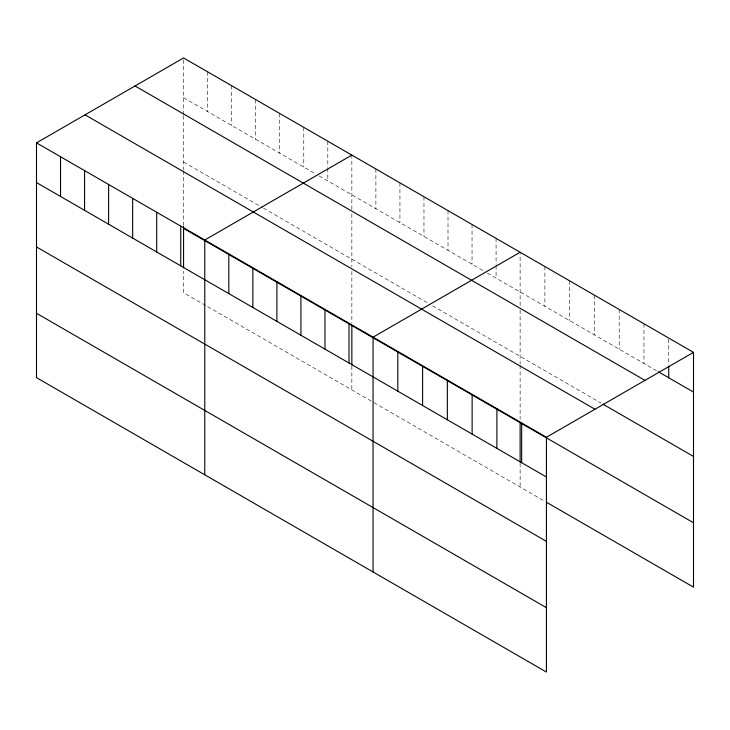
<?xml version="1.0" encoding="UTF-8"?>
<svg xmlns="http://www.w3.org/2000/svg" width="730" height="730" viewBox="0 0 730 730"><rect width="100%" height="100%" fill="white"/><g stroke="black" fill="none" stroke-linecap="round" stroke-linejoin="round"><path stroke-width="0.55" stroke-dasharray="3.65 2.74" d="M183.568 115.742L183.568 169.78M183.568 114.61L183.568 57.944M351.851 214.027L351.851 266.934M351.851 209.51L351.851 155.098M520.125 310.049L520.125 364.087M520.125 305.532L520.125 252.251M183.568 97.674L315.305 173.731M319.156 175.948L483.589 270.885M487.43 273.102L657.301 371.178M183.568 162.042L262.417 207.566M263.384 208.123L427.816 303.05M432.616 305.834L601.1 403.097M205.687 305.505L183.568 292.739L183.568 271.277M207.612 306.618L373.003 402.102M373.961 402.659L544.89 501.346M668.735 339.185L668.735 365.292M643.96 323.755L643.96 363.476M619.195 309.456L619.195 349.177M594.43 295.157L594.43 334.878M569.665 280.849L569.665 320.579M544.89 266.55L544.89 306.281M520.125 365.192L520.125 419.358M520.125 463.331L520.125 487.047M496.081 238.372L496.081 264.479M496.081 265.611L496.081 278.103M472.045 224.493L472.045 264.224M448.01 210.614L448.01 250.344M423.966 196.735L423.966 236.465M399.93 182.856L399.93 222.586M375.886 168.977L375.886 208.707M351.851 271.359L351.851 323.308M351.851 366.177L351.851 389.893M327.807 141.218L327.807 167.325M327.807 168.457L327.807 180.949M303.771 127.339L303.771 167.07M279.727 113.46L279.727 153.19M255.692 99.581L255.692 139.311M231.647 85.702L231.647 125.432M207.612 71.823L207.612 111.553M183.568 170.884L183.568 225.05"/><path stroke-width="1.09" d="M36.5 142.861L546.432 437.261L546.432 672.056L36.5 377.647L36.5 142.861L183.568 57.944L693.5 352.353L693.5 587.139L546.797 502.441M351.851 155.098L204.774 240.015L204.774 474.801M520.125 252.251L373.057 337.169L373.057 571.955M546.432 437.261L693.5 352.353M658.25 371.725L693.5 392.074M135.041 85.967L644.964 380.376M602.998 404.201L693.5 456.451M85.036 114.838L594.959 409.238M183.568 228.362L693.5 522.771M36.5 182.582L546.432 476.991M36.5 246.95L546.432 541.359M36.5 313.279L546.432 607.679M668.735 366.423L668.735 377.775M521.658 422.962L521.658 462.683M520.125 422.67L520.125 462.2M496.893 408.663L496.893 448.384M472.127 394.364L472.127 434.085M447.353 380.065L447.353 419.786M422.588 365.766L422.588 405.488M397.823 351.468L397.823 391.189M351.851 325.516L351.851 365.046M349.013 323.29L349.013 363.011M324.978 309.41L324.978 349.132M300.933 295.531L300.933 335.252M276.898 281.652L276.898 321.373M252.854 267.773L252.854 307.494M228.819 253.894L228.819 293.615M183.568 226.154L183.568 267.892M180.739 226.136L180.739 265.857M156.695 212.257L156.695 251.978M132.659 198.377L132.659 238.099M108.615 184.498L108.615 224.219M84.58 170.619L84.58 210.34M60.535 156.74L60.535 196.461"/></g></svg>
